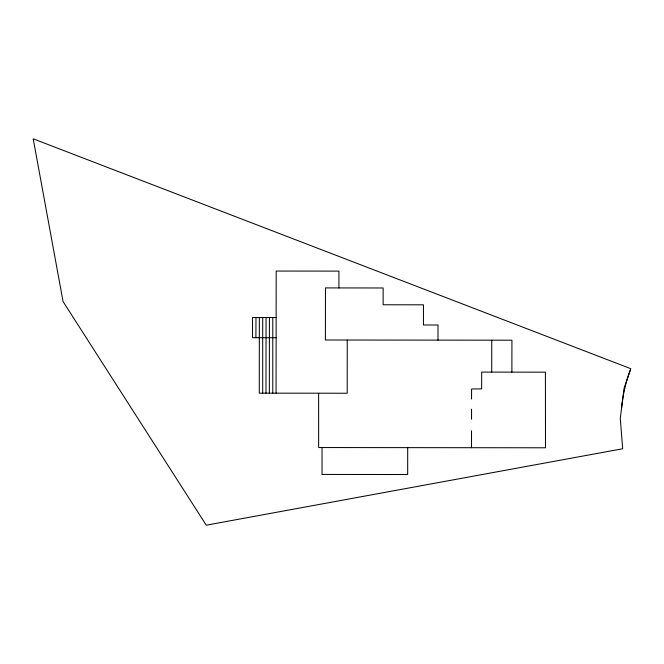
<?xml version="1.0" encoding="UTF-8"?>
<svg xmlns="http://www.w3.org/2000/svg" width="664" height="664" viewBox="0 0 664 664"><rect width="100%" height="100%" fill="white"/><g stroke="black" fill="none" stroke-linecap="round" stroke-linejoin="round"><path stroke-width="1" d="M265.982 393.163L266.056 317.541M269.343 393.163L269.418 317.541M259.342 317.541L259.259 393.163L276.058 393.163L276.191 271.053L338.922 271.119L338.906 287.927M322.04 447.544L322.015 474.436L407.671 474.528L407.704 447.636M347.255 340.026L347.197 393.237L276.058 393.163M437.991 340.126L438.008 325.003L423.441 324.986L423.466 304.817L383.136 304.776L383.153 287.977L325.46 287.91L325.401 340.001L511.927 340.2L511.886 372.13M471.515 447.71L471.531 430.737M471.548 419.216L471.556 409.14M471.564 399.056L471.581 388.971L481.657 388.905L481.674 372.097L545.41 372.172L545.493 447.785L318.645 447.544L318.629 393.204M491.725 372.114L491.758 340.184M255.897 337.71L255.98 317.541M621.446 409.19C622.674 395.346 625.787 381.659 630.8 368.694L33.2 138.817L63.072 301.564L206.263 525.183L622.683 448.756L620.284 418.361L624.127 388.108L630.435 369.773M276.141 317.541L252.536 317.541L252.536 337.71L276.124 337.71M272.779 317.541L272.779 393.163M262.703 317.541L262.703 393.163"/></g></svg>
